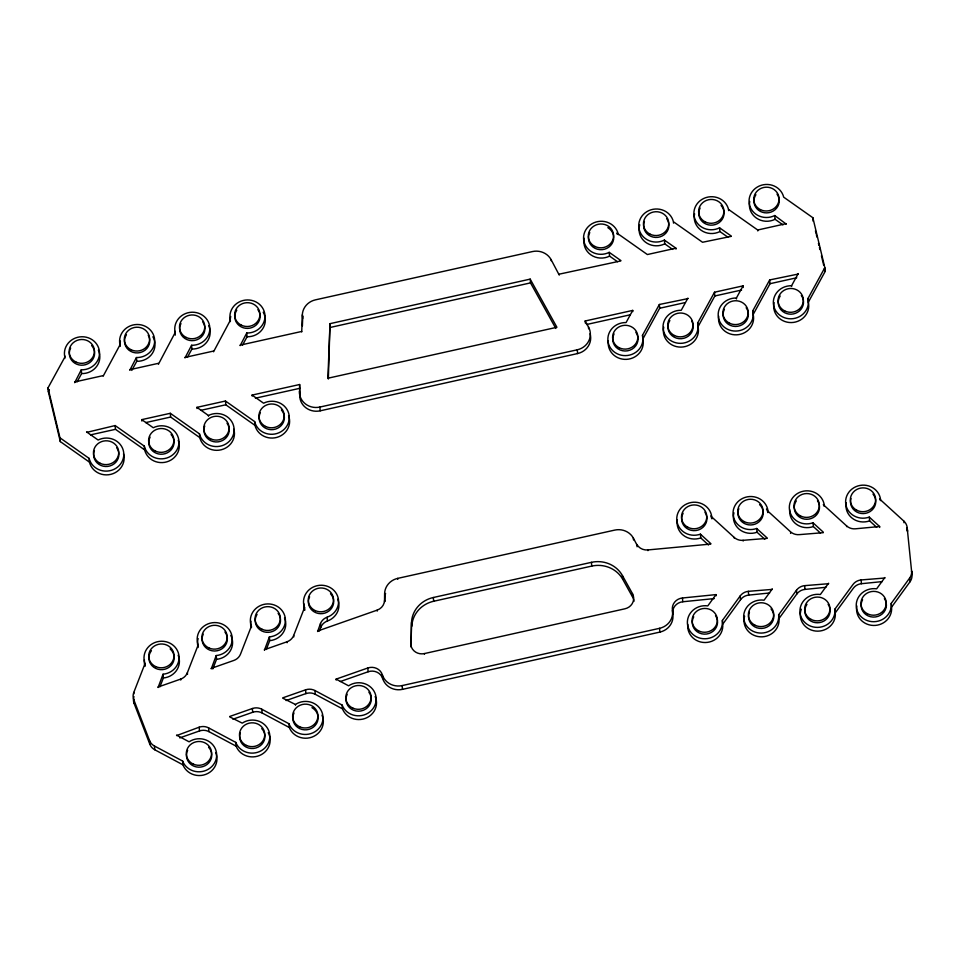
<?xml version="1.0" encoding="UTF-8"?>
<svg xmlns="http://www.w3.org/2000/svg" width="960" height="960" viewBox="0 0 960 960"><rect width="100%" height="100%" fill="white"/><g stroke="black" fill="none" stroke-linecap="round" stroke-linejoin="round"><path stroke-width="1.44" d="M384.864 601.608L384.96 597.144A16.812 15.828 -5.1 0 1 385.572 593.436M590.076 333.732A16.812 15.828 -5.1 0 1 577.596 353.556L320.208 410.82A16.812 15.828 -5.1 0 1 299.724 395.016L299.64 384.516L252.084 395.088L252.168 396.036M301.728 331.92L302.328 314.856A16.812 15.828 -5.1 0 1 315.432 299.856L532.44 251.568A16.812 15.828 -5.1 0 1 551.04 259.524L559.26 275.112M299.724 395.016L299.64 384.516M302.388 325.884L302.664 318.612A16.812 15.828 -5.1 0 1 302.964 316.164M330 323.664L327.9 378.228L556.92 327.276L530.184 279.12L330 323.664L328.344 379.044M411.036 646.572L411.504 622.5A28.02 26.376 -5.1 0 1 433.332 597.504L591.432 562.332A28.02 26.376 -5.1 0 1 622.428 575.58L632.412 593.544L632.748 597.312A11.208 10.548 -5.1 0 1 633.972 601.32M411.048 646.8L411.504 622.5M215.64 752.52A17.556 16.524 -5.1 0 1 205.8 774.372A17.556 16.524 -5.1 0 1 182.952 764.82L154.788 749.784A11.208 10.548 -5.1 0 1 149.856 744.276L134.112 703.428L133.776 699.66A11.208 10.548 -5.1 0 1 133.8 692.424L145.032 663.552A17.556 16.524 -5.1 0 1 157.02 641.832A17.556 16.524 -5.1 0 1 178.812 654.744A17.556 16.524 -5.1 0 1 163.032 674.22L158.088 687.516M159.936 686.808L163.368 677.988A17.556 16.524 -5.1 0 0 178.152 655.224M158.04 687.048L180.66 679.116A11.208 10.548 -5.1 0 0 187.356 672.768L198.204 644.892A17.556 16.524 -5.1 0 1 210.192 623.172A17.556 16.524 -5.1 0 1 231.984 636.084A17.556 16.524 -5.1 0 1 216.204 655.56L211.26 668.856M212.796 668.94L216.54 659.316A17.556 16.524 -5.1 0 0 230.76 635.352M211.212 668.388L233.832 660.444A11.208 10.548 -5.1 0 0 240.528 654.108L251.376 626.232A17.556 16.524 -5.1 0 1 263.364 604.512A17.556 16.524 -5.1 0 1 285.156 617.412A17.556 16.524 -5.1 0 1 269.388 636.9L264.432 650.196M266.292 649.476L269.712 640.656A17.556 16.524 -5.1 0 0 284.508 617.904M264.396 649.716L287.004 641.784A11.208 10.548 -5.1 0 0 293.7 635.436L304.548 607.56A17.556 16.524 -5.1 0 1 315.048 586.296A17.556 16.524 -5.1 0 1 337.524 595.92A17.556 16.524 -5.1 0 1 327.12 617.22A11.208 10.548 -5.1 0 0 320.484 623.544L317.604 631.524M319.356 631.068L320.82 627.312A11.208 10.548 -5.1 0 1 327.456 620.988A17.556 16.524 -5.1 0 0 337.68 599.232M123.504 453.792A17.556 16.524 -5.1 0 1 110.844 474.348A17.556 16.524 -5.1 0 1 89.472 462.156L60.312 441.6L48.336 391.656L48 387.888L64.848 357.096A17.556 16.524 -5.1 0 1 79.608 336.924A17.556 16.524 -5.1 0 1 99.492 352.32A17.556 16.524 -5.1 0 1 81.276 369.816L74.688 382.68M48.336 391.656L49.392 389.736M77.04 381.936L81.612 373.584A17.556 16.524 -5.1 0 0 98.352 350.22M103.2 376.092L120.012 344.82A17.556 16.524 -5.1 0 1 134.772 324.66A17.556 16.524 -5.1 0 1 154.656 340.056A17.556 16.524 -5.1 0 1 136.428 357.54L129.828 370.164M131.784 370.416L136.764 361.308L136.428 357.54M158.412 364.284L175.176 332.556A17.556 16.524 -5.1 0 1 189.936 312.384A17.556 16.524 -5.1 0 1 209.808 327.78A17.556 16.524 -5.1 0 1 191.592 345.276L184.992 357.9M187.356 357.384L191.928 349.032A17.556 16.524 -5.1 0 0 208.68 325.68M213.552 351.78L230.328 320.28A17.556 16.524 -5.1 0 1 245.1 300.108A17.556 16.524 -5.1 0 1 264.972 315.504A17.556 16.524 -5.1 0 1 246.756 333L240.156 345.624M242.52 345.12L247.092 336.756L246.756 333M687.936 298.608L659.352 304.488L642.504 335.28A17.556 16.524 -5.1 0 1 627.744 355.452A17.556 16.524 -5.1 0 1 607.86 340.056A17.556 16.524 -5.1 0 1 626.076 322.56L632.724 310.404L585.168 320.988L585.36 323.1M608.352 340.692A17.556 16.524 -5.1 0 0 626.424 359.364A17.556 16.524 -5.1 0 0 642.84 339.048L659.688 308.244L659.352 304.488M743.196 287.508L743.052 285.864L714.516 292.212L697.668 323.004A17.556 16.524 -5.1 0 1 682.908 343.176A17.556 16.524 -5.1 0 1 663.024 327.78A17.556 16.524 -5.1 0 1 681.24 310.284L687.888 298.14M663.756 327.18A17.556 16.524 -5.1 0 0 680.916 347.112A17.556 16.524 -5.1 0 0 698.004 326.772L714.852 295.968L714.516 292.212M798.252 274.056L769.68 279.936L752.832 310.74A17.556 16.524 -5.1 0 1 738.072 330.9A17.556 16.524 -5.1 0 1 718.188 315.504A17.556 16.524 -5.1 0 1 736.404 298.02L743.052 285.864M718.68 316.152A17.556 16.524 -5.1 0 0 736.752 334.824A17.556 16.524 -5.1 0 0 753.168 314.496L770.016 283.704L769.68 279.936M786.276 224.124L774.732 215.532A17.556 16.524 -5.1 0 1 750.396 207.516A17.556 16.524 -5.1 0 1 761.256 185.28A17.556 16.524 -5.1 0 1 783.696 197.16L812.868 217.728L824.832 267.672L807.996 298.464A17.556 16.524 -5.1 0 1 793.224 318.636A17.556 16.524 -5.1 0 1 773.352 303.24A17.556 16.524 -5.1 0 1 791.568 285.744L798.216 273.588M774.084 302.628A17.556 16.524 -5.1 0 0 791.244 322.572A17.556 16.524 -5.1 0 0 808.32 302.22L825.168 271.428L824.832 267.672M772.32 589.392L748.344 591.336A11.208 10.548 -5.1 0 0 740.196 595.932L722.376 620.472A17.556 16.524 -5.1 0 1 705.072 638.772A17.556 16.524 -5.1 0 1 687.42 621.132A17.556 16.524 -5.1 0 1 707.784 605.904L715.992 594.612L682.44 597.996A11.208 10.548 -5.1 0 0 672.444 610.26A16.812 15.828 -5.1 0 1 659.556 628.32L659.892 632.088L402.492 689.352A16.812 15.828 -5.1 0 1 382.68 678.564A11.208 10.548 -5.1 0 0 368.124 671.76L340.392 681.504M687.804 624.348A17.556 16.524 -5.1 0 0 705.12 642.528A17.556 16.524 -5.1 0 0 722.712 624.228L740.532 599.7A11.208 10.548 -5.1 0 1 748.68 595.104L769.62 592.98M828.6 583.704L804.624 585.648A11.208 10.548 -5.1 0 0 796.476 590.244L778.656 614.784A17.556 16.524 -5.1 0 1 761.352 633.084A17.556 16.524 -5.1 0 1 743.7 615.444A17.556 16.524 -5.1 0 1 764.076 600.204L772.272 588.924M744.6 616.116A17.556 16.524 -5.1 0 0 760.032 636.804A17.556 16.524 -5.1 0 0 778.992 618.54L796.812 594.012A11.208 10.548 -5.1 0 1 804.96 589.416L825.9 587.292M884.88 578.016L861.096 579.948A11.208 10.548 -5.1 0 0 852.948 584.544L834.936 609.096A17.556 16.524 -5.1 0 1 817.632 627.396A17.556 16.524 -5.1 0 1 799.98 609.756A17.556 16.524 -5.1 0 1 820.356 594.516L828.552 583.236M801.288 609.216A17.556 16.524 -5.1 0 0 815.652 631.056A17.556 16.524 -5.1 0 0 835.272 612.852L853.284 588.3A11.208 10.548 -5.1 0 1 861.432 583.704L882.204 581.604M856.86 606A17.556 16.524 -5.1 0 0 873.276 625.452A17.556 16.524 -5.1 0 0 891.564 607.164L910.02 581.76A11.208 10.548 -5.1 0 0 911.952 574.728L911.616 570.972A11.208 10.548 -5.1 0 1 909.684 577.992L891.228 603.408A17.556 16.524 -5.1 0 1 873.924 621.708A17.556 16.524 -5.1 0 1 856.272 604.056A17.556 16.524 -5.1 0 1 876.636 588.828L884.844 577.548M317.568 631.056L377.148 610.14A11.208 10.548 -5.1 0 0 384.528 600.528L384.624 593.376A16.812 15.828 -5.1 0 1 397.716 578.376L614.736 530.1A16.812 15.828 -5.1 0 1 633.336 538.044L636.912 544.884M176.616 735.588L199.188 727.188A11.208 10.548 -5.1 0 1 208.596 727.872L235.788 742.392A17.556 16.524 -5.1 0 0 259.668 751.524A17.556 16.524 -5.1 0 0 267.504 728.22A17.556 16.524 -5.1 0 0 242.256 723.132L229.788 716.928M229.74 716.46L252.36 708.516A11.208 10.548 -5.1 0 1 261.768 709.212L288.96 723.732A17.556 16.524 -5.1 0 0 312.84 732.864A17.556 16.524 -5.1 0 0 320.676 709.56A17.556 16.524 -5.1 0 0 295.428 704.472L282.96 698.256M282.924 697.788L305.532 689.856A11.208 10.548 -5.1 0 1 314.94 690.54L342.132 705.072A17.556 16.524 -5.1 0 0 366.012 714.204A17.556 16.524 -5.1 0 0 373.848 690.888A17.556 16.524 -5.1 0 0 348.6 685.812L336.096 679.128L336.18 680.064M336.096 679.128L367.788 668.004A11.208 10.548 -5.1 0 1 382.344 674.808A16.812 15.828 -5.1 0 0 402.156 685.584L659.556 628.32M179.736 737.892L199.524 730.944A11.208 10.548 -5.1 0 1 208.932 731.64L236.124 746.16A17.556 16.524 -5.1 0 0 259.62 755.46A17.556 16.524 -5.1 0 0 268.224 732.66M232.908 719.22L252.696 712.284A11.208 10.548 -5.1 0 1 262.104 712.968L289.296 727.5A17.556 16.524 -5.1 0 0 312.144 737.052A17.556 16.524 -5.1 0 0 321.996 715.188M286.08 700.56L305.868 693.612A11.208 10.548 -5.1 0 1 315.276 694.308L342.468 708.828A17.556 16.524 -5.1 0 0 365.328 718.38A17.556 16.524 -5.1 0 0 375.168 696.528M410.712 643.044A11.208 10.548 -5.1 0 0 424.38 653.58L624.936 608.796A11.208 10.548 -5.1 0 0 632.412 593.544M74.628 381.972L103.164 375.624M129.78 369.696L158.328 363.348M184.944 357.42L213.492 351.072M240.108 345.156L301.692 331.452M559.176 274.164L620.796 260.94M620.748 260.472L609.24 252.348A17.556 16.524 -5.1 0 1 584.904 244.332A17.556 16.524 -5.1 0 1 595.764 222.096A17.556 16.524 -5.1 0 1 618.216 233.988L647.376 254.544L675.912 248.196L675.996 249.132M675.912 248.196L664.404 240.084A17.556 16.524 -5.1 0 1 640.068 232.056A17.556 16.524 -5.1 0 1 650.928 209.82A17.556 16.524 -5.1 0 1 673.38 221.712L702.54 242.268L731.124 236.388M731.076 235.92L719.568 227.808A17.556 16.524 -5.1 0 1 695.232 219.78A17.556 16.524 -5.1 0 1 706.092 197.544A17.556 16.524 -5.1 0 1 728.532 209.436L757.704 230.004L786.24 223.644M330.336 327.42L530.52 282.888L555.804 328.428M86.64 432.384L115.14 425.556L144.3 446.124A17.556 16.524 -5.1 0 0 166.752 458.016A17.556 16.524 -5.1 0 0 177.6 435.78A17.556 16.524 -5.1 0 0 153.264 427.752L141.756 419.64L141.888 421.044M141.756 419.64L170.304 413.292L199.464 433.848A17.556 16.524 -5.1 0 0 221.904 445.74A17.556 16.524 -5.1 0 0 232.764 423.504A17.556 16.524 -5.1 0 0 208.428 415.476L196.92 407.364L197.028 408.54M196.92 407.364L225.456 401.016L254.628 421.572A17.556 16.524 -5.1 0 0 277.068 433.464A17.556 16.524 -5.1 0 0 287.928 411.228A17.556 16.524 -5.1 0 0 263.592 403.212L252.084 395.088M90.504 434.88L115.476 429.324L144.636 449.88A17.556 16.524 -5.1 0 0 166.692 461.892A17.556 16.524 -5.1 0 0 178.236 440.256M145.668 422.604L170.64 417.048L199.8 437.616A17.556 16.524 -5.1 0 0 221.172 449.796A17.556 16.524 -5.1 0 0 233.832 429.24M200.82 410.34L225.792 404.784L254.964 425.34A17.556 16.524 -5.1 0 0 277.008 437.352A17.556 16.524 -5.1 0 0 288.564 415.716M255.396 398.196L299.976 388.272M586.5 324.528L630.096 314.832M659.688 308.244L684.66 302.688M714.852 295.968L741.6 290.016M770.016 283.704L796.764 277.752M299.388 391.248A16.812 15.828 -5.1 0 0 319.872 407.064L577.26 349.8A16.812 15.828 -5.1 0 0 588.468 326.928L585.168 320.988M411.84 626.268A28.02 26.376 -5.1 0 1 433.668 601.26L591.768 566.088A28.02 26.376 -5.1 0 1 622.764 579.336L632.748 597.312M636.864 544.416A11.208 10.548 -5.1 0 0 647.88 549.936L710.796 544.056M710.76 543.576L700.428 534.156A17.556 16.524 -5.1 0 1 677.388 523.32A17.556 16.524 -5.1 0 1 691.092 502.512A17.556 16.524 -5.1 0 1 711.756 516.972L734.196 537.432A11.208 10.548 -5.1 0 0 743.1 540.312L767.076 538.368M767.04 537.888L756.708 528.468A17.556 16.524 -5.1 0 1 733.668 517.632A17.556 16.524 -5.1 0 1 747.372 496.824A17.556 16.524 -5.1 0 1 768.036 511.284L790.476 531.744A11.208 10.548 -5.1 0 0 799.392 534.624L823.368 532.668M879.696 527.46L879.612 526.512L855.336 528.816A11.208 10.548 -5.1 0 1 846.612 525.924L824.328 505.596A17.556 16.524 -5.1 0 0 803.664 491.136A17.556 16.524 -5.1 0 0 789.948 511.944A17.556 16.524 -5.1 0 0 813 522.78L823.32 532.2M659.892 632.088A16.812 15.828 -5.1 0 0 672.78 614.028A11.208 10.548 -5.1 0 1 682.776 601.764L714.228 598.584M176.568 735.12L189.084 741.804A17.556 16.524 -5.1 0 1 214.332 746.88A17.556 16.524 -5.1 0 1 206.496 770.196A17.556 16.524 -5.1 0 1 182.616 761.064L154.452 746.016A11.208 10.548 -5.1 0 1 149.52 740.52L133.776 699.66M749.748 201.504A17.556 16.524 -5.1 0 0 756.336 218.028A17.556 16.524 -5.1 0 0 775.068 219.3L782.976 224.88M694.584 213.768A17.556 16.524 -5.1 0 0 701.172 230.304A17.556 16.524 -5.1 0 0 719.904 231.564L727.812 237.144M639.756 224.808A17.556 16.524 -5.1 0 0 645.48 242.184A17.556 16.524 -5.1 0 0 664.74 243.84L672.66 249.42M584.268 238.32A17.556 16.524 -5.1 0 0 590.844 254.844A17.556 16.524 -5.1 0 0 609.576 256.116L617.496 261.696M86.592 431.916L98.112 440.028A17.556 16.524 -5.1 0 1 122.448 448.044A17.556 16.524 -5.1 0 1 111.588 470.28A17.556 16.524 -5.1 0 1 89.136 458.4L59.976 437.832L48 387.888M879.612 526.512L869.28 517.092A17.556 16.524 -5.1 0 1 846.24 506.256A17.556 16.524 -5.1 0 1 859.944 485.448A17.556 16.524 -5.1 0 1 880.608 499.908L903.852 521.1A11.208 10.548 -5.1 0 1 907.164 527.604L911.952 574.728M846.204 502.704A17.556 16.524 -5.1 0 0 852.24 518.244A17.556 16.524 -5.1 0 0 869.616 520.86L876.72 527.34M789.732 509.688A17.556 16.524 -5.1 0 0 813.336 526.548L820.428 533.028M733.932 512.808A17.556 16.524 -5.1 0 0 739.152 529.2A17.556 16.524 -5.1 0 0 757.044 532.236L764.796 539.304M677.352 519.768A17.556 16.524 -5.1 0 0 683.388 535.308A17.556 16.524 -5.1 0 0 700.764 537.924L708.504 544.992M815.448 230.856L816.192 233.976M816.444 235.008L816.936 237.096M818.436 243.336L818.94 245.424M819.432 247.5L819.936 249.576M821.436 255.828L821.928 257.904M822.18 258.948L822.924 262.068M823.176 263.1L823.68 265.188M824.424 268.308L825.168 271.428M907.164 527.604L907.5 531.36A11.208 10.548 -5.1 0 0 906.66 528.252M909.684 577.992L910.02 581.76M903.852 521.1L903.996 522.756M891.228 603.408L891.564 607.164M880.608 499.908L880.668 500.616M869.28 517.092L869.616 520.86M861.096 579.948L861.432 583.704M846.612 525.924L846.672 526.632M812.868 217.728L813.18 221.256M807.996 298.464L808.32 302.22M834.936 609.096L835.272 612.852M824.328 505.596L824.388 506.304M813 522.78L813.336 526.548M791.568 285.744L791.628 286.452M774.732 215.532L775.068 219.3M804.624 585.648L804.96 589.416M796.476 590.244L796.812 594.012M790.56 532.692L790.62 533.4M757.704 230.004L757.788 230.94M752.832 310.74L753.168 314.496M778.656 614.784L778.992 618.54M768.036 511.284L768.12 512.22M728.532 209.436L728.64 210.612M736.404 298.02L736.488 298.956M756.708 528.468L757.044 532.236M719.568 227.808L719.904 231.564M748.344 591.336L748.68 595.104M743.1 540.312L743.172 541.02M740.196 595.932L740.532 599.7M734.196 537.432L734.256 538.14M697.668 323.004L698.004 326.772M722.376 620.472L722.712 624.228M711.756 516.972L711.924 518.856M715.992 594.612L716.088 595.788M673.44 222.42L673.5 223.116M700.428 534.156L700.764 537.924M664.404 240.084L664.74 243.84M682.44 597.996L682.776 601.764M672.444 610.26L672.78 614.028M642.504 335.28L642.84 339.048M632.724 310.404L632.832 311.58M647.88 549.936L647.94 550.644M618.216 233.988L618.276 234.684M636.948 545.352L637.08 546.768M609.24 252.348L609.576 256.116M633.336 538.044L633.504 539.928M622.428 575.58L622.764 579.336M588.468 326.928L588.636 328.812M577.26 349.8L577.596 353.556M591.432 562.332L591.768 566.088M551.04 259.524L551.148 260.7M530.184 279.12L530.52 282.888M433.332 597.504L433.668 601.26M424.38 653.58L424.452 654.288M397.716 578.376L397.8 579.324M402.156 685.584L402.492 689.352M384.528 600.528L384.612 601.464M377.148 610.14L377.232 611.088M382.344 674.808L382.68 678.564M367.788 668.004L368.124 671.76M319.872 407.064L320.208 410.82M342.132 705.072L342.468 708.828M302.328 314.856L302.664 318.612M327.12 617.22L327.456 620.988M320.484 623.544L320.82 627.312M314.94 690.54L315.276 694.308M304.548 607.56L304.776 610.152M305.532 689.856L305.868 693.612M293.7 635.436L293.832 636.852M295.428 704.472L295.488 705.18M287.004 641.784L287.088 642.72M288.96 723.732L289.296 727.5M254.628 421.572L254.964 425.34M269.388 636.9L269.712 640.656M230.328 320.28L230.412 321.216M261.768 709.212L262.104 712.968M251.376 626.232L251.484 627.408M225.456 401.016L225.792 404.784M252.36 708.516L252.696 712.284M208.428 415.476L208.488 416.184M235.788 742.392L236.124 746.16M191.592 345.276L191.928 349.032M199.464 433.848L199.8 437.616M216.204 655.56L216.54 659.316M208.596 727.872L208.932 731.64M199.188 727.188L199.524 730.944M170.304 413.292L170.64 417.048M187.356 672.768L187.5 674.412M180.66 679.116L180.744 680.052M182.616 761.064L182.952 764.82M144.3 446.124L144.636 449.88M163.032 674.22L163.368 677.988M120.012 344.82L120.12 345.996M154.452 746.016L154.788 749.784M145.032 663.552L145.224 665.676M149.52 740.52L149.856 744.276M115.14 425.556L115.476 429.324M133.8 692.424L133.92 693.84M81.276 369.816L81.612 373.584M89.136 458.4L89.472 462.156M59.976 437.832L60.312 441.6M263.232 312.228A17.556 16.524 -5.1 0 1 262.668 328.836A17.556 16.524 -5.1 0 1 247.092 336.756M230.292 321.612A17.556 16.524 -5.1 0 1 230.736 316.476M175.272 335.124A17.556 16.524 -5.1 0 1 175.14 331.332M152.904 336.78A17.556 16.524 -5.1 0 1 152.352 353.376A17.556 16.524 -5.1 0 1 136.764 361.308M119.964 346.164A17.556 16.524 -5.1 0 1 120.42 341.028M64.8 358.428A17.556 16.524 -5.1 0 1 64.812 355.884M616.62 233.112A17.556 16.524 -5.1 0 1 617.256 234.24M116.7 447.768A12.66 11.916 -5.1 0 1 107.772 466.404A12.66 11.916 -5.1 0 1 94.404 450.54M171.096 434.544A12.66 11.916 -5.1 0 1 170.808 450.216A12.66 11.916 -5.1 0 1 154.296 452.244A12.66 11.916 -5.1 0 1 150.084 437.136M227.028 423.216A12.66 11.916 -5.1 0 1 218.1 441.864A12.66 11.916 -5.1 0 1 204.732 425.988M281.424 410.004A12.66 11.916 -5.1 0 1 281.124 425.664A12.66 11.916 -5.1 0 1 264.624 427.692A12.66 11.916 -5.1 0 1 260.4 412.584M257.904 309.648A12.66 11.916 -5.1 0 1 255.936 325.236A12.66 11.916 -5.1 0 1 239.304 325.668A12.66 11.916 -5.1 0 1 236.76 310.212M202.74 321.924A12.66 11.916 -5.1 0 1 201.084 337.224A12.66 11.916 -5.1 0 1 184.824 338.448A12.66 11.916 -5.1 0 1 180.948 323.568M148.224 335.184A12.66 11.916 -5.1 0 1 144.972 350.28A12.66 11.916 -5.1 0 1 128.664 349.968A12.66 11.916 -5.1 0 1 126.432 334.752M91.644 345.516A12.66 11.916 -5.1 0 1 91.356 361.188A12.66 11.916 -5.1 0 1 74.844 363.216A12.66 11.916 -5.1 0 1 70.632 348.108M777.036 194.148A12.66 11.916 -5.1 0 1 775.068 209.736A12.66 11.916 -5.1 0 1 758.436 210.168A12.66 11.916 -5.1 0 1 755.892 194.712M721.104 205.476A12.66 11.916 -5.1 0 1 720.804 221.136A12.66 11.916 -5.1 0 1 704.304 223.176A12.66 11.916 -5.1 0 1 700.092 208.068M666.708 218.7A12.66 11.916 -5.1 0 1 657.78 237.336A12.66 11.916 -5.1 0 1 644.412 221.472M607.86 227.652A12.66 11.916 -5.1 0 1 612.012 243.696A12.66 11.916 -5.1 0 1 595.092 248.34A12.66 11.916 -5.1 0 1 589.764 232.608M635.844 332.268A12.66 11.916 -5.1 0 1 634.188 347.568A12.66 11.916 -5.1 0 1 617.928 348.792A12.66 11.916 -5.1 0 1 614.052 333.912M691.644 320.988A12.66 11.916 -5.1 0 1 688.404 336.084A12.66 11.916 -5.1 0 1 672.084 335.76A12.66 11.916 -5.1 0 1 669.852 320.556M746.16 307.716A12.66 11.916 -5.1 0 1 744.516 323.016A12.66 11.916 -5.1 0 1 728.256 324.24A12.66 11.916 -5.1 0 1 724.38 309.36M801.324 295.452A12.66 11.916 -5.1 0 1 799.356 311.028A12.66 11.916 -5.1 0 1 782.724 311.472A12.66 11.916 -5.1 0 1 780.18 296.004M134.112 703.428A11.208 10.548 -5.1 0 1 133.968 696.624M144.972 666.168A17.556 16.524 -5.1 0 1 144.432 659.82M198.144 647.496A17.556 16.524 -5.1 0 1 198.144 638.556M251.004 627.636A17.556 16.524 -5.1 0 1 250.992 621.18M304.488 610.176A17.556 16.524 -5.1 0 1 303.948 603.828M710.796 515.904A17.556 16.524 -5.1 0 1 711.648 518.316M766.488 509.04A17.556 16.524 -5.1 0 1 767.928 512.628M823.356 504.528A17.556 16.524 -5.1 0 1 823.836 505.728M879.648 498.84A17.556 16.524 -5.1 0 1 880.128 500.04M873.012 494.124A12.66 11.916 -5.1 0 1 865.62 513.336A12.66 11.916 -5.1 0 1 850.992 498.492M817.488 500.784A12.66 11.916 -5.1 0 1 815.112 516.312A12.66 11.916 -5.1 0 1 798.492 516.384A12.66 11.916 -5.1 0 1 796.32 500.88M759.588 504.588A12.66 11.916 -5.1 0 1 760.608 520.212A12.66 11.916 -5.1 0 1 744.312 523.464A12.66 11.916 -5.1 0 1 738.828 508.728M704.916 512.16A12.66 11.916 -5.1 0 1 702.864 527.412A12.66 11.916 -5.1 0 1 686.592 528.276A12.66 11.916 -5.1 0 1 683.088 513.312M715.536 615.66A12.66 11.916 -5.1 0 1 713.484 630.912A12.66 11.916 -5.1 0 1 697.212 631.776A12.66 11.916 -5.1 0 1 693.708 616.812M771.06 609A12.66 11.916 -5.1 0 1 770.664 624.348A12.66 11.916 -5.1 0 1 754.548 626.76A12.66 11.916 -5.1 0 1 749.448 612.24M828.108 604.284A12.66 11.916 -5.1 0 1 825.732 619.812A12.66 11.916 -5.1 0 1 809.112 619.884A12.66 11.916 -5.1 0 1 806.928 604.38M884.388 598.596A12.66 11.916 -5.1 0 1 882.336 613.848A12.66 11.916 -5.1 0 1 866.064 614.712A12.66 11.916 -5.1 0 1 862.56 599.748M208.584 747.276A12.66 11.916 -5.1 0 1 208.704 762.948A12.66 11.916 -5.1 0 1 192.24 765.348A12.66 11.916 -5.1 0 1 187.656 750.324M261.756 728.616A12.66 11.916 -5.1 0 1 262.152 743.964A12.66 11.916 -5.1 0 1 246.156 747.096A12.66 11.916 -5.1 0 1 240.336 732.804M311.976 707.664A12.66 11.916 -5.1 0 1 316.512 723.624A12.66 11.916 -5.1 0 1 299.7 728.616A12.66 11.916 -5.1 0 1 294 712.992M368.88 692.184A12.66 11.916 -5.1 0 1 367.656 707.532A12.66 11.916 -5.1 0 1 351.408 709.14A12.66 11.916 -5.1 0 1 347.172 694.332M330.528 593.784A12.66 11.916 -5.1 0 1 330.636 609.456A12.66 11.916 -5.1 0 1 314.172 611.856A12.66 11.916 -5.1 0 1 309.588 596.832M278.124 613.356A12.66 11.916 -5.1 0 1 276.588 628.992A12.66 11.916 -5.1 0 1 259.956 629.82A12.66 11.916 -5.1 0 1 257.04 614.4M224.952 632.016A12.66 11.916 -5.1 0 1 223.728 647.364A12.66 11.916 -5.1 0 1 207.48 648.96A12.66 11.916 -5.1 0 1 203.244 634.164M170.124 648.924A12.66 11.916 -5.1 0 1 171.108 665.46A12.66 11.916 -5.1 0 1 153.588 667.128A12.66 11.916 -5.1 0 1 151.416 650.7M100.188 463.308A12.66 11.916 -5.1 0 0 118.728 452.112A12.66 11.916 -5.1 0 0 99.336 442.692A12.66 11.916 -5.1 0 0 100.188 463.308M155.352 451.044A12.66 11.916 -5.1 0 0 173.892 439.848A12.66 11.916 -5.1 0 0 154.5 430.416A12.66 11.916 -5.1 0 0 155.352 451.044M210.516 438.768A12.66 11.916 -5.1 0 0 229.056 427.572A12.66 11.916 -5.1 0 0 209.664 418.14A12.66 11.916 -5.1 0 0 210.516 438.768M265.68 426.492A12.66 11.916 -5.1 0 0 284.208 415.296A12.66 11.916 -5.1 0 0 264.828 405.876A12.66 11.916 -5.1 0 0 265.68 426.492M241.38 325.2A12.66 11.916 -5.1 0 0 259.92 314.004A12.66 11.916 -5.1 0 0 240.54 304.572A12.66 11.916 -5.1 0 0 241.38 325.2M186.228 337.464A12.66 11.916 -5.1 0 0 204.756 326.268A12.66 11.916 -5.1 0 0 185.376 316.848A12.66 11.916 -5.1 0 0 186.228 337.464M131.064 349.74A12.66 11.916 -5.1 0 0 149.604 338.544A12.66 11.916 -5.1 0 0 130.212 329.112A12.66 11.916 -5.1 0 0 131.064 349.74M75.9 362.016A12.66 11.916 -5.1 0 0 94.44 350.82A12.66 11.916 -5.1 0 0 75.048 341.388A12.66 11.916 -5.1 0 0 75.9 362.016M760.524 209.7A12.66 11.916 -5.1 0 0 779.052 198.504A12.66 11.916 -5.1 0 0 759.672 189.072A12.66 11.916 -5.1 0 0 760.524 209.7M705.36 221.976A12.66 11.916 -5.1 0 0 723.9 210.78A12.66 11.916 -5.1 0 0 704.508 201.348A12.66 11.916 -5.1 0 0 705.36 221.976M650.196 234.24A12.66 11.916 -5.1 0 0 668.736 223.044A12.66 11.916 -5.1 0 0 649.344 213.624A12.66 11.916 -5.1 0 0 650.196 234.24M595.032 246.516A12.66 11.916 -5.1 0 0 613.572 235.32A12.66 11.916 -5.1 0 0 594.18 225.888A12.66 11.916 -5.1 0 0 595.032 246.516M619.32 347.808A12.66 11.916 -5.1 0 0 637.86 336.624A12.66 11.916 -5.1 0 0 618.48 327.192A12.66 11.916 -5.1 0 0 619.32 347.808M674.484 335.544A12.66 11.916 -5.1 0 0 693.024 324.348A12.66 11.916 -5.1 0 0 673.632 314.916A12.66 11.916 -5.1 0 0 674.484 335.544M729.648 323.268A12.66 11.916 -5.1 0 0 748.188 312.072A12.66 11.916 -5.1 0 0 728.796 302.64A12.66 11.916 -5.1 0 0 729.648 323.268M784.812 310.992A12.66 11.916 -5.1 0 0 803.352 299.796A12.66 11.916 -5.1 0 0 783.96 290.376A12.66 11.916 -5.1 0 0 784.812 310.992M856.716 510.216A12.66 11.916 -5.1 0 0 875.628 499.584A12.66 11.916 -5.1 0 0 856.584 489.564A12.66 11.916 -5.1 0 0 856.716 510.216M800.436 515.904A12.66 11.916 -5.1 0 0 819.336 505.272A12.66 11.916 -5.1 0 0 800.292 495.252A12.66 11.916 -5.1 0 0 800.436 515.904M744.156 521.592A12.66 11.916 -5.1 0 0 763.056 510.96A12.66 11.916 -5.1 0 0 744.012 500.94A12.66 11.916 -5.1 0 0 744.156 521.592M687.864 527.28A12.66 11.916 -5.1 0 0 706.776 516.648A12.66 11.916 -5.1 0 0 687.732 506.628A12.66 11.916 -5.1 0 0 687.864 527.28M698.484 630.78A12.66 11.916 -5.1 0 0 717.384 620.148A12.66 11.916 -5.1 0 0 698.34 610.128A12.66 11.916 -5.1 0 0 698.484 630.78M754.764 625.092A12.66 11.916 -5.1 0 0 773.676 614.46A12.66 11.916 -5.1 0 0 754.632 604.44A12.66 11.916 -5.1 0 0 754.764 625.092M811.056 619.404A12.66 11.916 -5.1 0 0 829.956 608.772A12.66 11.916 -5.1 0 0 810.912 598.752A12.66 11.916 -5.1 0 0 811.056 619.404M867.336 613.716A12.66 11.916 -5.1 0 0 886.248 603.084A12.66 11.916 -5.1 0 0 867.204 593.064A12.66 11.916 -5.1 0 0 867.336 613.716M193.38 764.148A12.66 11.916 -5.1 0 0 211.56 752.448A12.66 11.916 -5.1 0 0 191.88 743.568A12.66 11.916 -5.1 0 0 193.38 764.148M246.552 745.488A12.66 11.916 -5.1 0 0 264.732 733.776A12.66 11.916 -5.1 0 0 245.052 724.908A12.66 11.916 -5.1 0 0 246.552 745.488M299.724 726.828A12.66 11.916 -5.1 0 0 317.904 715.116A12.66 11.916 -5.1 0 0 298.224 706.236A12.66 11.916 -5.1 0 0 299.724 726.828M352.896 708.156A12.66 11.916 -5.1 0 0 371.088 696.456A12.66 11.916 -5.1 0 0 351.408 687.576A12.66 11.916 -5.1 0 0 352.896 708.156M315.324 610.656A12.66 11.916 -5.1 0 0 333.504 598.956A12.66 11.916 -5.1 0 0 313.824 590.076A12.66 11.916 -5.1 0 0 315.324 610.656M262.14 629.316A12.66 11.916 -5.1 0 0 280.332 617.616A12.66 11.916 -5.1 0 0 260.652 608.736A12.66 11.916 -5.1 0 0 262.14 629.316M208.968 647.988A12.66 11.916 -5.1 0 0 227.16 636.276A12.66 11.916 -5.1 0 0 207.48 627.396A12.66 11.916 -5.1 0 0 208.968 647.988M155.796 666.648A12.66 11.916 -5.1 0 0 173.988 654.948A12.66 11.916 -5.1 0 0 154.308 646.068A12.66 11.916 -5.1 0 0 155.796 666.648"/></g></svg>
